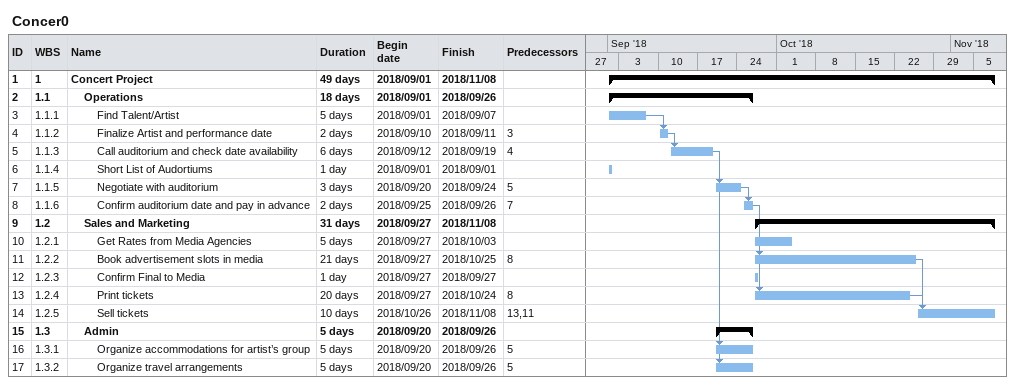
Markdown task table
Concer0

| ID | WBS | Task | Duration | Start | Finish | Predecessors |
|---|---|---|---|---|---|---|
| 1 | 1 | **Concert Project** | 49d | 2018-09-01 | 2018-11-08 |  |
| 2 | 1.1 | **Operations** | 18d | 2018-09-01 | 2018-09-26 |  |
| 3 | 1.1.1 | Find Talent/Artist | 5d | 2018-09-01 | 2018-09-07 |  |
| 4 | 1.1.2 | Finalize Artist and performance date | 2d | 2018-09-10 | 2018-09-11 | 3 |
| 5 | 1.1.3 | Call auditorium and check date availability | 6d | 2018-09-12 | 2018-09-19 | 4 |
| 6 | 1.1.4 | Short List of Audortiums | 1d | 2018-09-01 | 2018-09-01 |  |
| 7 | 1.1.5 | Negotiate with auditorium | 3d | 2018-09-20 | 2018-09-24 | 5 |
| 8 | 1.1.6 | Confirm auditorium date and pay in advance | 2d | 2018-09-25 | 2018-09-26 | 7 |
| 9 | 1.2 | **Sales and Marketing** | 31d | 2018-09-27 | 2018-11-08 |  |
| 10 | 1.2.1 | Get Rates from Media Agencies | 5d | 2018-09-27 | 2018-10-03 |  |
| 11 | 1.2.2 | Book advertisement slots in media | 21d | 2018-09-27 | 2018-10-25 | 8 |
| 12 | 1.2.3 | Confirm Final to Media | 1d | 2018-09-27 | 2018-09-27 |  |
| 13 | 1.2.4 | Print tickets | 20d | 2018-09-27 | 2018-10-24 | 8 |
| 14 | 1.2.5 | Sell tickets | 10d | 2018-10-26 | 2018-11-08 | 13, 11 |
| 15 | 1.3 | **Admin** | 5d | 2018-09-20 | 2018-09-26 |  |
| 16 | 1.3.1 | Organize accommodations for artist’s group | 5d | 2018-09-20 | 2018-09-26 | 5 |
| 17 | 1.3.2 | Organize travel arrangements | 5d | 2018-09-20 | 2018-09-26 | 5 |
